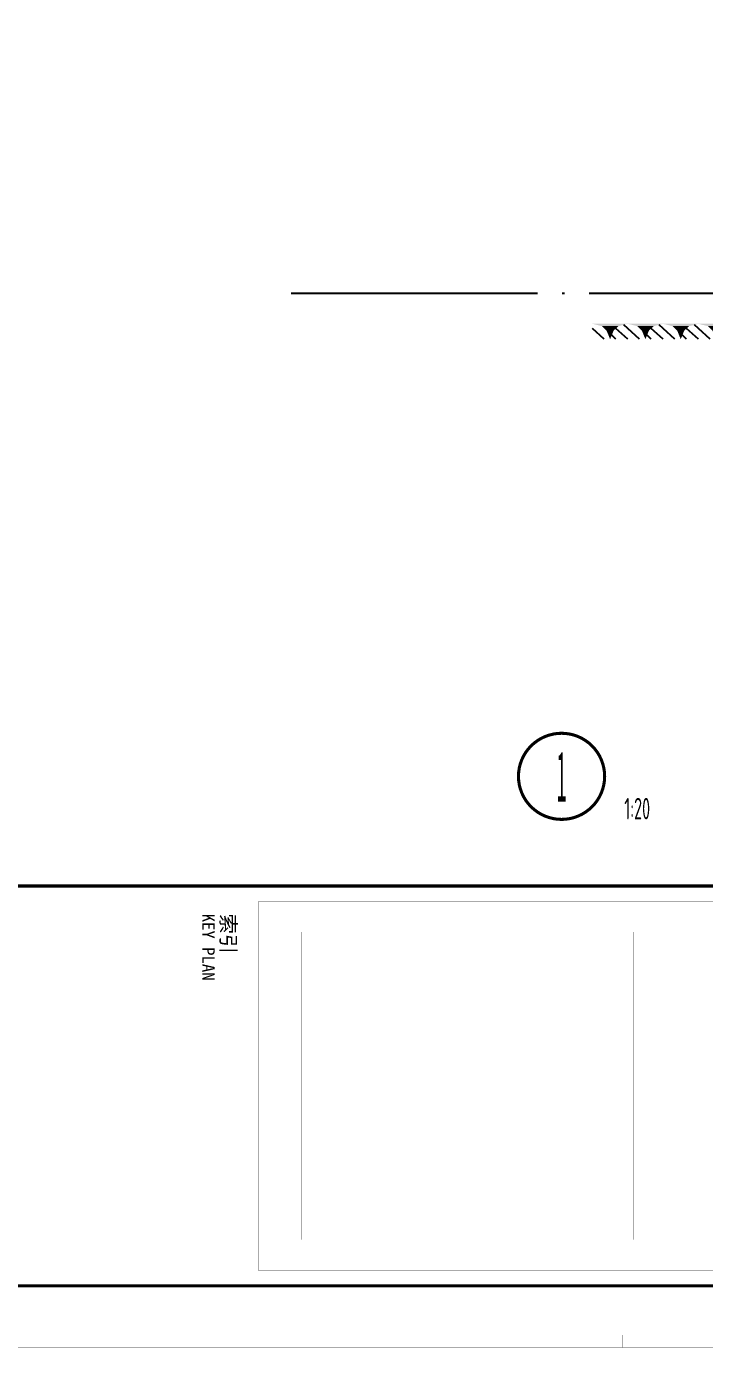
# Model space of a CAD drawing. Extents: x 198753 to 882193, y -399300 to 132460.
# Drawn here: x 346838 to 349041, y -207274 to -202979 of the extents above; entities that cross this region are included whole.
import ezdxf
from ezdxf.enums import TextEntityAlignment as Align

# ---------------------------------------------------------------- set-up
doc = ezdxf.new("R2010")
doc.units = 0
doc.header["$LTSCALE"] = 1000
doc.header["$MEASUREMENT"] = 0
doc.linetypes.add('DOTE', pattern=[2.42, 2, -0.2, 0.02, -0.2])
for name, color, linetype in [('01-标注_符号', 200, 'Continuous'), ('02-TEXT_标注', 130, 'Continuous'), ('A-SUR_看线', 231, 'Continuous'), ('A_AXIS-轴线', 36, 'DOTE')]:
    doc.layers.add(name, color=color, linetype=linetype)
doc.styles.add('_TCH_DIM', font='ROS1', dxfattribs={"width": 0.8, "bigfont": 'JD'})
doc.styles.add('_TCH_LABEL', font='STXIHEI.TTF', dxfattribs={"width": 0.75})
doc.styles.add('图签信息$0$华文细黑', font='STXIHEI.TTF', dxfattribs={"height": 10})

# ---------------------------------------------------------------- blocks, each defined once
blk = doc.blocks.new('图签信息')
at = {"const_width": 0.5}
blk.add_lwpolyline([(-65, 0), (0, 0), (0, 500.5), (-65, 500.5)], close=True, dxfattribs=at)
at = {"const_width": 0.05}
for points in [[(-62.5, 404.92), (-62.5, 227.83)], [(-62.5, 227.83), (-2.5, 227.83), (-2.5, 404.92)], [(-57.5, 288.83), (-7.5, 288.83)], [(-57.5, 234.85), (-7.5, 234.85)], [(-62.5, 227.83), (-2.5, 227.83)], [(-62.5, 217.74), (-2.5, 217.74)]]:
    blk.add_lwpolyline(points, dxfattribs=at)
at = {"style": '图签信息$0$华文细黑'}
for s, height, p in [('索引', 2.4, (-60.5, 224.14)), ('KEY PLAN', 2, (-60.5, 220.74))]:
    blk.add_text(s, height=height, dxfattribs=at).set_placement(p, align=Align.TOP_LEFT)
blk = doc.blocks.new('图框-A1+3-4')
for points, const_width in [([(0, 0), (1471, 0), (1471, 594), (0, 594)], 0.05), ([(1396, 584), (25, 584), (25, 10), (1396, 10)], 0.5)]:
    blk.add_lwpolyline(points, close=True, dxfattribs=dict(const_width=const_width))
at = {"const_width": 0.05}
blk.add_lwpolyline([(1471, 297), (1469, 297)], dxfattribs=at)
blk = doc.blocks.new('$LinePat$自然土壤')
at = {"color": 0}
for p, q in [((0, -90), (71, -19)), ((0, -300), (211, -89)), ((210, -300), (286, -224)), ((420, -300), (630, -90))]:
    blk.add_line(p, q, dxfattribs=at)
for points in [[(0, 0), (630, 0), (168, -45), (462, -45)], [(168, -45), (462, -45), (252, -132), (378, -132)], [(252, -132), (378, -132), (315, -300)]]:
    blk.add_solid(points, dxfattribs=at)

msp = doc.modelspace()

# ---------------------------------------------------------------- linework, layer by layer
at = {"layer": '01-标注_符号', "const_width": 10}
msp.add_lwpolyline([(348716.7, -205416.9, 1), (348436.7, -205416.9, 1)], format="xyb", close=True, dxfattribs=at)
at = {"layer": 'A_AXIS-轴线', "ltscale": 0.4}
msp.add_line((347698.2, -203845.9), (353220.5, -203845.9), dxfattribs=at)

# ---------------------------------------------------------------- block references
at = {"xscale": 20, "yscale": 20, "zscale": 20, "rotation": 270}
for name, p in [('图框-A1+3-4', (342835.2, -177853.4)), ('图签信息', (343035.2, -207073.4))]:
    msp.add_blockref(name, p, dxfattribs=at)
at = {"layer": 'A-SUR_看线', "xscale": -0.1821359381837913, "yscale": 0.1666666666666667, "zscale": 0.1666666666666667, "rotation": 359.9999999996701}
for p in [(348791.8, -203945.9), (348906.5, -203945.9), (349021.3, -203945.9), (349136, -203945.9)]:
    msp.add_blockref('$LinePat$自然土壤', p, dxfattribs=at)

# ---------------------------------------------------------------- texts
at = {"layer": '02-TEXT_标注', "style": '_TCH_LABEL', "width": 0.345545}
msp.add_text('1', height=165, dxfattribs=at).set_placement((348560.9, -205499.4), (348592.6, -205499.4), align=Align.FIT)
at = {"layer": '02-TEXT_标注', "style": '_TCH_DIM', "width": 0.64}
msp.add_text('1:20', height=70, dxfattribs=at).set_placement((348780.7, -205556.9))

doc.saveas('drawing.dxf')
